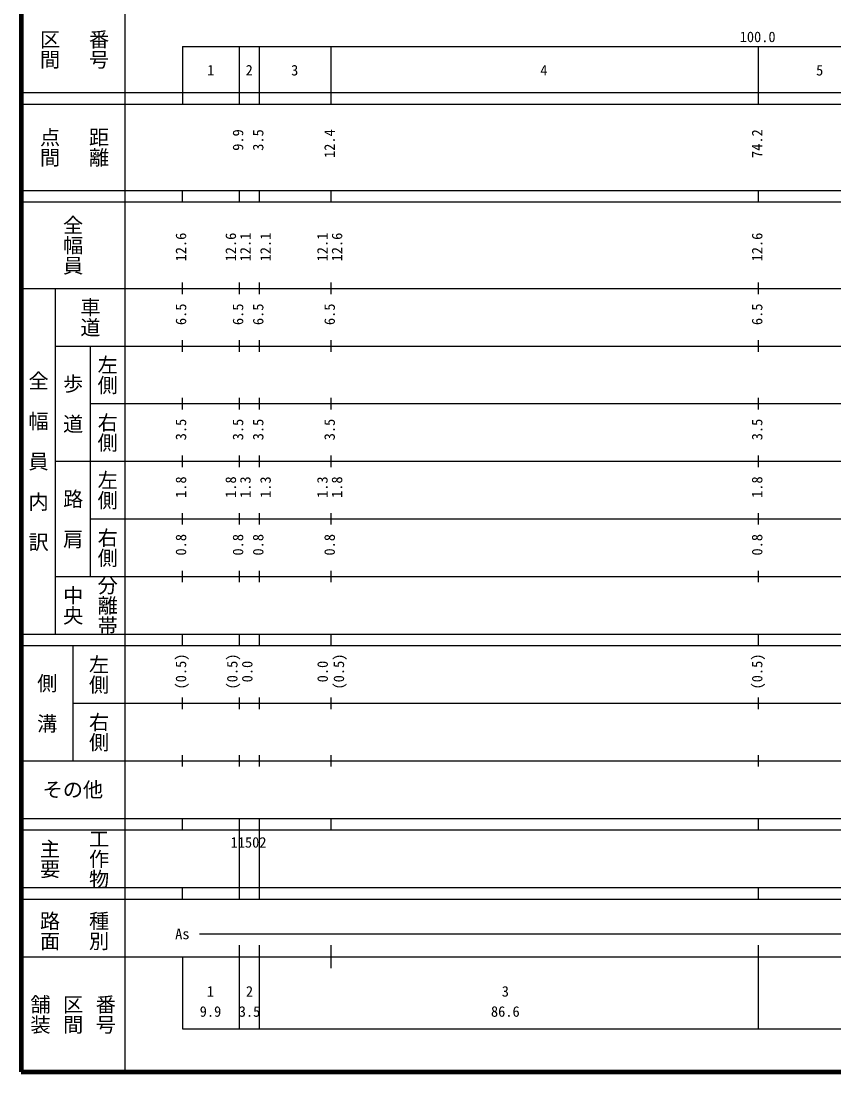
# Model space of a CAD drawing. Units: millimetres on the paper, enlarged 1000 times. Extents: x 40000 to 680000, y 20000 to 380000.
# Drawn here: x 40000 to 181093, y 20000 to 202409 of the extents above; entities that cross this region are included whole.
import ezdxf
from ezdxf.enums import TextEntityAlignment as Align

# ---------------------------------------------------------------- set-up
doc = ezdxf.new("R2010")
doc.units = ezdxf.units.MM
doc.header["$LTSCALE"] = 1000
doc.layers.add('M-TTL', color=2, linetype='Continuous', lineweight=140)
doc.layers.add('M-TTL-BAND', color=7, linetype='Continuous', lineweight=25)
doc.styles.add('@ＭＳ ゴシック', font='')
doc.styles.add('ＭＳ ゴシック', font='')
doc.styles.get('@ＭＳ ゴシック').set_extended_font_data('@MS Gothic')
doc.styles.get('ＭＳ ゴシック').set_extended_font_data('MS Gothic')

msp = doc.modelspace()

# ---------------------------------------------------------------- linework, layer by layer
at = {"layer": 'M-TTL'}
for p, q in [((40000, 380000), (40000, 20000)), ((40000, 20000), (680000, 20000))]:
    msp.add_line(p, q, dxfattribs=at)
at = {"layer": 'M-TTL-BAND'}
for p, q in [((58000, 370000), (58000, 20000)), ((68000, 198000), (579000, 198000)), ((68000, 198000), (68000, 188000)), ((77900, 188000), (77900, 198000)), ((81400, 188000), (81400, 198000)), ((93800, 188000), (93800, 198000)), ((168000, 188000), (168000, 198000)), ((40000, 190000), (579000, 190000)), ((40000, 188000), (579000, 188000)), ((40000, 173000), (579000, 173000)), ((68000, 171000), (68000, 173000)), ((77900, 171000), (77900, 173000)), ((81400, 171000), (81400, 173000)), ((93800, 171000), (93800, 173000)), ((168000, 171000), (168000, 173000)), ((40000, 171000), (579000, 171000)), ((68000, 155000), (68000, 157000)), ((77900, 155000), (77900, 157000)), ((81400, 155000), (81400, 157000)), ((93800, 155000), (93800, 157000)), ((168000, 155000), (168000, 157000)), ((40000, 156000), (579000, 156000)), ((46000, 96000), (46000, 156000)), ((46000, 146000), (579000, 146000)), ((52000, 146000), (52000, 106000)), ((68000, 145000), (68000, 147000)), ((77900, 145000), (77900, 147000)), ((81400, 145000), (81400, 147000)), ((93800, 145000), (93800, 147000)), ((168000, 145000), (168000, 147000)), ((68000, 135000), (68000, 137000)), ((77900, 135000), (77900, 137000)), ((81400, 135000), (81400, 137000)), ((93800, 135000), (93800, 137000)), ((168000, 135000), (168000, 137000)), ((52000, 136000), (579000, 136000)), ((46000, 126000), (579000, 126000)), ((68000, 125000), (68000, 127000)), ((77900, 125000), (77900, 127000)), ((81400, 125000), (81400, 127000)), ((93800, 125000), (93800, 127000)), ((168000, 125000), (168000, 127000)), ((68000, 115000), (68000, 117000)), ((77900, 115000), (77900, 117000)), ((81400, 115000), (81400, 117000)), ((93800, 115000), (93800, 117000)), ((168000, 115000), (168000, 117000)), ((52000, 116000), (579000, 116000)), ((46000, 106000), (579000, 106000)), ((68000, 105000), (68000, 107000)), ((77900, 105000), (77900, 107000)), ((81400, 105000), (81400, 107000)), ((93800, 105000), (93800, 107000)), ((168000, 105000), (168000, 107000)), ((40000, 96000), (579000, 96000)), ((68000, 94000), (68000, 96000)), ((77900, 94000), (77900, 96000)), ((81400, 94000), (81400, 96000)), ((93800, 94000), (93800, 96000)), ((168000, 94000), (168000, 96000)), ((40000, 94000), (579000, 94000)), ((49000, 94000), (49000, 74000)), ((49000, 84000), (579000, 84000)), ((68000, 83000), (68000, 85000)), ((77900, 83000), (77900, 85000)), ((81400, 83000), (81400, 85000)), ((93800, 83000), (93800, 85000)), ((168000, 83000), (168000, 85000)), ((68000, 73000), (68000, 75000)), ((77900, 73000), (77900, 75000)), ((81400, 73000), (81400, 75000)), ((93800, 73000), (93800, 75000)), ((168000, 73000), (168000, 75000)), ((40000, 74000), (579000, 74000)), ((40000, 64000), (579000, 64000)), ((68000, 62000), (68000, 64000)), ((77900, 62000), (77900, 64000)), ((81400, 62000), (81400, 64000)), ((93800, 62000), (93800, 64000)), ((168000, 62000), (168000, 64000)), ((40000, 62000), (579000, 62000)), ((77900, 52000), (77900, 62000)), ((81400, 52000), (81400, 62000)), ((40000, 52000), (579000, 52000)), ((68000, 50000), (68000, 52000)), ((77900, 50000), (77900, 52000)), ((81400, 50000), (81400, 52000)), ((168000, 50000), (168000, 52000)), ((40000, 50000), (579000, 50000)), ((71000, 44000), (565000, 44000)), ((77900, 27500), (77900, 42000)), ((81400, 27500), (81400, 42000)), ((93800, 38000), (93800, 42000)), ((168000, 27500), (168000, 42000)), ((40000, 40000), (579000, 40000)), ((68000, 40000), (68000, 27500)), ((68000, 27500), (579000, 27500))]:
    msp.add_line(p, q, dxfattribs=at)

# ---------------------------------------------------------------- texts
for s, height, rotation, style, p in [('番号', 2566, 270, '@ＭＳ ゴシック', (53500, 197500)), ('区間', 2566, 270, '@ＭＳ ゴシック', (45000, 197500)), ('点間', 2566, 270, '@ＭＳ ゴシック', (45000, 180500)), ('距離', 2566, 270, '@ＭＳ ゴシック', (53500, 180500)), ('全幅員', 2566, 270, '@ＭＳ ゴシック', (49000, 163500)), ('車道', 2566, 270, '@ＭＳ ゴシック', (52000, 151000)), ('左側', 2566, 270, '@ＭＳ ゴシック', (55000, 141000)), ('全\u3000幅\u3000員\u3000内\u3000訳', 2566, 270, '@ＭＳ ゴシック', (43000, 126000)), ('歩\u3000道', 2566, 270, '@ＭＳ ゴシック', (49000, 136000)), ('右側', 2566, 270, '@ＭＳ ゴシック', (55000, 131000)), ('左側', 2566, 270, '@ＭＳ ゴシック', (55000, 121000)), ('路\u3000肩', 2566, 270, '@ＭＳ ゴシック', (49000, 116000)), ('右側', 2566, 270, '@ＭＳ ゴシック', (55000, 111000)), ('分離帯', 2566, 270, '@ＭＳ ゴシック', (55000, 101000)), ('中央', 2566, 270, '@ＭＳ ゴシック', (49000, 101000)), ('左側', 2566, 270, '@ＭＳ ゴシック', (53500, 89000)), ('0.0', 1833, 90, 'ＭＳ ゴシック', (79250, 89500)), ('(0.5)', 1833, 90, 'ＭＳ ゴシック', (95150, 89500)), ('側\u3000溝', 2566, 270, '@ＭＳ ゴシック', (44500, 84000)), ('右側', 2566, 270, '@ＭＳ ゴシック', (53500, 79000)), ('主要', 2566, 270, '@ＭＳ ゴシック', (45000, 57000)), ('工作物', 2566, 270, '@ＭＳ ゴシック', (53500, 57000)), ('路面', 2566, 270, '@ＭＳ ゴシック', (45000, 44500)), ('種別', 2566, 270, '@ＭＳ ゴシック', (53500, 44500)), ('舗装', 2566, 270, '@ＭＳ ゴシック', (43333, 30000)), ('区間', 2566, 270, '@ＭＳ ゴシック', (49000, 30000)), ('番号', 2566, 270, '@ＭＳ ゴシック', (54667, 30000))]:
    msp.add_text(s, height=height, rotation=rotation, dxfattribs=dict(at, style=style)).set_placement(p, align=Align.MIDDLE_CENTER)
at = {"layer": 'M-TTL-BAND', "style": 'ＭＳ ゴシック'}
for s, p in [('100.0', (167844, 198195)), ('1', (72938, 192405)), ('2', (79602, 192405)), ('3', (87501, 192405)), ('4', (130746, 192405)), ('5', (178617, 192405)), ('11502', (79488, 58389)), ('As', (68000, 42500)), ('1', (72880, 32523)), ('2', (79654, 32523)), ('3', (124054, 32523)), ('9.9', (72880, 29033)), ('3.5', (79654, 29033)), ('86.6', (124054, 29033))]:
    msp.add_text(s, height=1833, dxfattribs=at).set_placement(p, align=Align.BOTTOM_CENTER)
for s, p in [('9.9', (77650, 183625)), ('3.5', (81150, 183625)), ('12.4', (93550, 183625)), ('74.2', (167750, 183625)), ('12.6', (67750, 165674)), ('12.6', (76400, 165674)), ('12.1', (78932, 165674)), ('12.1', (82432, 165674)), ('12.1', (92300, 165674)), ('12.6', (94832, 165674)), ('12.6', (167750, 165674)), ('6.5', (67750, 153375)), ('6.5', (77650, 153375)), ('6.5', (81150, 153375)), ('6.5', (93550, 153375)), ('6.5', (167750, 153375)), ('3.5', (67750, 133375)), ('3.5', (77650, 133375)), ('3.5', (81150, 133375)), ('3.5', (93550, 133375)), ('3.5', (167750, 133375)), ('1.8', (67750, 123375)), ('1.8', (76400, 123375)), ('1.3', (78928, 123375)), ('1.3', (82428, 123375)), ('1.3', (92300, 123375)), ('1.8', (94828, 123375)), ('1.8', (167750, 123375)), ('0.8', (67750, 113375)), ('0.8', (77650, 113375)), ('0.8', (81150, 113375)), ('0.8', (93550, 113375)), ('0.8', (167750, 113375)), ('(0.5)', (67750, 92625)), ('(0.5)', (76650, 92625)), ('(0.5)', (167750, 92625))]:
    msp.add_text(s, height=1833, rotation=90, dxfattribs=at).set_placement(p, align=Align.MIDDLE_RIGHT)
msp.add_text('0.0', height=1833, rotation=90, dxfattribs=at).set_placement((93800, 89500), align=Align.BOTTOM_CENTER)
msp.add_text('その他', height=2566, dxfattribs=at).set_placement((49000, 69000), align=Align.MIDDLE_CENTER)

doc.saveas('drawing.dxf')
